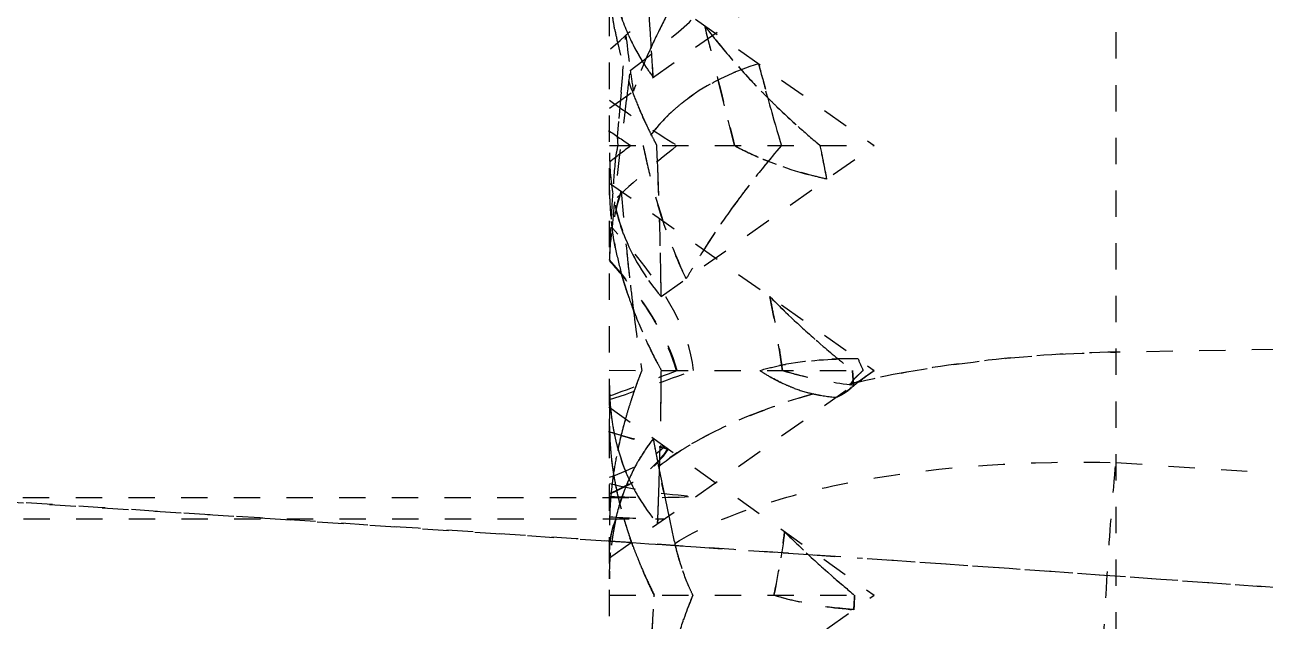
# Model space of a CAD drawing. Header units: millimetres. Extents: x 2089 to 2530, y 1631 to 2074.
# Drawn here: x 2416.134 to 2420.843, y 1921.677 to 1923.939 of the extents above; entities that cross this region are included whole.
import ezdxf

# ---------------------------------------------------------------- set-up
doc = ezdxf.new("R2010")
doc.units = ezdxf.units.MM
doc.linetypes.add('HIDDEN', pattern=[0.2, 0.1, -0.1])
doc.layers.add('DEFAULT_2', color=8, linetype='HIDDEN')

msp = doc.modelspace()

# ---------------------------------------------------------------- linework, layer by layer
at = {"layer": 'DEFAULT_2', "color": 8, "linetype": 'HIDDEN'}
for p, q in [((2420.2759, 1932.7111), (2420.2759, 1919.9814)), ((2418.3536, 1921.096), (2418.3536, 1930.6995)), ((2418.3536, 1923.6234), (2419.3586, 1924.3341)), ((2418.3536, 1924.1919), (2419.3586, 1923.4813)), ((2418.7905, 1923.6316), (2418.7521, 1923.7836)), ((2418.9532, 1923.6658), (2418.9473, 1923.6876)), ((2418.3975, 1923.6839), (2418.3876, 1923.5729)), ((2418.8284, 1923.4813), (2418.7905, 1923.6316)), ((2418.3876, 1923.5729), (2418.3826, 1923.5164)), ((2418.3536, 1923.4813), (2419.3586, 1923.4813)), ((2418.5349, 1923.4426), (2418.5332, 1923.4813)), ((2418.5496, 1922.9093), (2419.3586, 1923.4813)), ((2418.5358, 1923.4233), (2418.5349, 1923.4426)), ((2418.3536, 1923.3392), (2419.3586, 1922.6285)), ((2418.5401, 1923.3138), (2418.5388, 1923.3467)), ((2418.5409, 1923.2915), (2418.5401, 1923.3138)), ((2425.891, 1922.7891), (2420.2759, 1922.6977)), ((2418.3524, 1922.6288), (2419.3586, 1922.6285)), ((2418.3536, 1921.9179), (2419.3586, 1922.6285)), ((2419.2785, 1922.5913), (2419.2759, 1922.6285)), ((2419.2759, 1922.6285), (2419.2785, 1922.5914)), ((2419.2976, 1922.6108), (2419.3158, 1922.6285)), ((2419.2785, 1922.5914), (2419.2799, 1922.5729)), ((2419.2799, 1922.5729), (2419.2785, 1922.5913)), ((2418.3509, 1922.4905), (2419.3586, 1921.7757)), ((2420.2759, 1922.2788), (2420.9974, 1922.2311)), ((2418.5591, 1922.1668), (2418.5523, 1922.1999)), ((2414.5269, 1922.1465), (2418.5138, 1922.1465)), ((2415.829, 1922.1452), (2417.0444, 1922.0677)), ((2414.5285, 1922.0654), (2418.5604, 1922.0654)), ((2417.0444, 1922.0677), (2418.3496, 1921.9813)), ((2418.537, 1922.0663), (2418.5363, 1922.0471)), ((2418.5363, 1922.0471), (2418.537, 1922.0654)), ((2418.3496, 1921.9813), (2418.3764, 1921.9795)), ((2418.3764, 1921.9795), (2418.4401, 1921.9752)), ((2418.4401, 1921.9752), (2418.5023, 1921.971)), ((2418.5023, 1921.971), (2418.554, 1921.9675)), ((2418.554, 1921.9675), (2418.6005, 1921.9644)), ((2418.6005, 1921.9644), (2418.682, 1921.9588)), ((2418.682, 1921.9588), (2419.0131, 1921.9362)), ((2419.0131, 1921.9362), (2419.1085, 1921.9296)), ((2419.1085, 1921.9296), (2419.2942, 1921.9168)), ((2418.3536, 1921.7757), (2419.3586, 1921.7757)), ((2418.3624, 1921.0713), (2419.3586, 1921.7757)), ((2419.2841, 1921.7757), (2419.2821, 1921.739)), ((2419.2821, 1921.739), (2419.2809, 1921.7208))]:
    msp.add_line(p, q, dxfattribs=at)
for centre, radius, start, end in [((2394.4687, 1922.2733), 24.0955, 3.96493, 4.21526), ((2420.7206, 1922.847), 2.4281, 151.6097, 154.2853), ((2396.1682, 1922.3894), 22.3921, 3.74298, 3.9695), ((2396.2875, 1922.3995), 22.2724, 3.73692, 3.96448), ((2420.6206, 1925.3801), 2.3912, 217.1134, 217.7818), ((2459.5829, 1934.0609), 42.1043, 193.91264, 194.12819), ((2400.2931, 1925.3162), 18.1779, 354.84812, 355.53183), ((2423.6192, 1924.4819), 5.236, 186.3802, 188.7288), ((2419.1644, 1924.2263), 0.8074, 203.9761, 212.6281), ((2420.5879, 1922.9115), 2.2806, 154.2992, 155.6731), ((2420.5946, 1922.9084), 2.2879, 154.3051, 155.4669), ((2420.7375, 1925.4725), 2.5402, 217.813, 221.7578), ((2420.665, 1925.4146), 2.4475, 217.7831, 218.8004), ((2420.7615, 1925.493), 2.5718, 218.8151, 221.744), ((2420.4177, 1922.9869), 2.0945, 155.4213, 159.7536), ((2397.9318, 1922.5067), 20.6246, 3.43023, 3.73765), ((2398.3012, 1922.5286), 20.2545, 3.43091, 3.74394), ((2419.1707, 1924.2305), 0.8149, 212.6358, 216.944), ((2420.9061, 1925.6224), 2.7658, 221.7485, 225.0497), ((2420.8905, 1925.608), 2.7446, 221.7416, 224.386), ((2427.3297, 1925.9651), 8.6864, 194.49026, 196.61524), ((2427.5574, 1926.0254), 8.9219, 194.49913, 195.19038), ((2388.2766, 1927.42), 30.3764, 352.8783, 353.09138), ((2423.1863, 1924.4194), 4.7986, 187.8253, 188.7763), ((2419.9469, 1924.2528), 1.6097, 200.6032, 201.4307), ((2420.2671, 1923.044), 1.9333, 159.799, 160.5661), ((2420.9665, 1925.6815), 2.8503, 224.3731, 225.0294), ((2421.8952, 1928.6698), 6.1412, 234.77443, 237.65699), ((2420.0207, 1924.2822), 1.6891, 201.4441, 203.9599), ((2421.0026, 1925.7178), 2.9015, 225.0305, 226.0541), ((2427.2626, 1925.9452), 8.6164, 195.3399, 196.41505), ((2420.0988, 1924.3165), 1.7743, 203.9477, 204.9973), ((2419.0673, 1923.0937), 0.7027, 132.2069, 146.5306), ((2421.1152, 1925.8367), 3.0653, 226.081, 230.211), ((2421.0732, 1925.7915), 3.0036, 226.0619, 228.1723), ((2420.1444, 1924.3378), 1.8247, 204.9973, 206.0494), ((2421.1565, 1925.8843), 3.1283, 228.1701, 230.1894), ((2430.4067, 1924.2766), 12.048, 183.61749, 183.78506), ((2420.1919, 1924.361), 1.8776, 206.0498, 207.2194), ((2420.231, 1924.381), 1.9215, 207.2175, 207.9208), ((2426.9352, 1925.8492), 8.2752, 196.4182, 196.62747), ((2419.344, 1923.4533), 0.9904, 179.9983, 181.1622), ((2419.8473, 1923.163), 1.4966, 167.7222, 169.4855), ((2421.7361, 1924.1642), 3.3259, 191.8494, 192.1807), ((2421.3843, 1924.0862), 2.9655, 192.1415, 194.6502), ((2401.4523, 1922.6961), 17.0989, 1.99542, 2.63204), ((2419.3984, 1924.5421), 1.2043, 241.7527, 247.4031), ((2421.7496, 1921.1178), 3.6212, 139.2568, 142.6395), ((2421.8166, 1921.0617), 3.7086, 139.2756, 140.0929), ((2411.5704, 1921.9166), 7.7429, 11.01938, 11.65834), ((2411.6445, 1921.9316), 7.6673, 10.69216, 11.66091), ((2419.3272, 1923.453), 0.9736, 181.1625, 182.2308), ((2419.2863, 1923.451), 0.9327, 182.2055, 186.9465), ((2428.0864, 1922.6288), 9.7441, 175.2471, 176.03876), ((2401.5354, 1922.7001), 17.0157, 2.17764, 2.43589), ((2421.7341, 1921.1301), 3.6014, 140.0853, 142.3364), ((2419.4346, 1924.6261), 1.2957, 247.349, 248.392), ((2411.7885, 1921.9593), 7.5206, 10.68784, 11.01768), ((2419.2397, 1923.4457), 0.8857, 186.9692, 189.2662), ((2421.6248, 1921.2149), 3.4631, 142.3418, 143.694), ((2424.3013, 1922.8903), 5.95, 176.03347, 177.28554), ((2428.9521, 1924.1651), 10.5891, 184.64292, 185.88897), ((2402.1639, 1922.7223), 16.3869, 1.32356, 1.99047), ((2402.2766, 1922.7255), 16.2741, 1.32121, 1.99276), ((2421.5022, 1921.3043), 3.3113, 143.6849, 146.1964), ((2422.4212, 1922.979), 4.0678, 177.2787, 179.0334), ((2419.128, 1923.4177), 0.7703, 200.6553, 221.3879), ((2421.3157, 1921.4288), 3.0871, 146.1901, 149.0503), ((2419.6983, 1923.3547), 1.3482, 191.1246, 195.4066), ((2428.3053, 1924.0995), 9.9391, 185.89536, 186.62806), ((2428.1459, 1924.0821), 9.7788, 185.88963, 187.22534), ((2402.5529, 1922.7322), 15.9977, 0.86916, 1.32021), ((2402.6337, 1922.7333), 15.9169, 0.63343, 1.32293), ((2419.874, 1923.4037), 1.5305, 195.4267, 200.5338), ((2421.1733, 1921.5152), 2.9205, 149.0677, 149.9793), ((2427.9519, 1924.0586), 9.5833, 186.62912, 187.23219), ((2402.6718, 1922.7341), 15.8788, 0.63217, 0.86889), ((2419.9383, 1923.4263), 1.5987, 198.6671, 200.4803), ((2421.2149, 1925.1239), 3.1594, 224.5141, 227.0028), ((2421.1696, 1925.0785), 3.0953, 224.5028, 225.271), ((2420.0977, 1923.4876), 1.7695, 200.5381, 205.3922), ((2427.5133, 1924.0021), 9.1411, 187.22644, 188.64204), ((2421.2934, 1925.206), 3.2729, 225.3008, 229.4334), ((2421.333, 1925.2504), 3.3325, 227.0011, 229.4133), ((2420.2402, 1923.5531), 1.9262, 205.3342, 206.1613), ((2420.2994, 1923.5823), 1.9923, 206.1651, 207.688), ((2421.4356, 1925.3701), 3.4901, 229.4117, 231.7697), ((2420.3582, 1923.613), 2.0586, 207.6841, 208.5699), ((2419.2629, 1921.1157), 1.5567, 88.7455, 89.9863), ((2425.5838, 1925.3583), 6.8366, 203.13607, 203.53346), ((2415.1911, 1932.1172), 10.1071, 288.23374, 290.14682), ((2420.4974, 1921.8405), 2.1695, 158.701, 159.8971), ((2402.247, 1922.7368), 16.3036, 358.94093, 359.61953), ((2402.3498, 1922.7355), 16.2008, 359.27131, 359.62148), ((2419.4201, 1923.973), 1.4057, 253.0289, 256.6351), ((2419.3366, 1922.5711), 0.983, 179.9925, 182.3359), ((2420.4193, 1921.869), 2.0864, 159.8961, 161.2382), ((2419.2517, 1923.0969), 0.5712, 249.9368, 257.3276), ((2420.0672, 1919.2791), 3.3937, 102.86, 103.6688), ((2419.3, 1922.5696), 0.9464, 182.3365, 184.6384), ((2420.2931, 1921.9109), 1.9535, 161.9813, 163.3512), ((2420.3559, 1921.8907), 2.0194, 161.2415, 161.9847), ((2402.0782, 1922.739), 16.4724, 358.94415, 359.27136), ((2419.2581, 1923.1273), 0.6022, 257.3714, 265.8573), ((2419.2562, 1923.1167), 0.5914, 257.3246, 260.2029), ((2419.248, 1922.5651), 0.8943, 184.6154, 189.5464), ((2420.2086, 1921.9362), 1.8652, 163.3498, 164.9017), ((2419.2067, 1922.5586), 0.8524, 189.5769, 190.8629), ((2420.0561, 1921.9762), 1.7076, 164.8646, 168.9951), ((2401.5404, 1922.7498), 17.0103, 358.28802, 358.94111), ((2401.6041, 1922.7482), 16.9466, 358.28682, 358.94236), ((2419.4159, 1922.4175), 1.0623, 181.1075, 183.5005), ((2419.1899, 1922.5553), 0.8353, 190.8623, 192.3573), ((2419.1665, 1922.5501), 0.8113, 192.3503, 195.6913), ((2419.068, 1921.9358), 0.6989, 141.6963, 147.9477), ((2426.7263, 1923.876), 8.344, 190.40498, 190.65028), ((2426.6237, 1923.8569), 8.2397, 190.40329, 191.14792), ((2419.5192, 1922.4248), 1.1659, 183.5465, 188.8041), ((2426.5729, 1923.8476), 8.188, 190.65296, 191.15233), ((2419.5678, 1922.4312), 1.2149, 186.7521, 189.0331), ((2419.8859, 1922.0099), 1.5341, 169.0197, 171.8955), ((2419.111, 1921.9117), 0.7483, 150.6105, 159.1889), ((2419.0796, 1921.9284), 0.7127, 147.9406, 150.5454), ((2419.7577, 1922.0281), 1.4046, 171.8912, 175.2056), ((2419.6252, 1922.4402), 1.273, 188.7584, 190.8399), ((2419.6178, 1922.4389), 1.2655, 189.0257, 190.2094), ((2400.5306, 1922.7809), 18.0206, 357.72472, 358.28516), ((2429.552, 1924.4327), 11.224, 191.14138, 192.15229), ((2400.8722, 1922.7693), 17.6788, 358.00294, 358.28943), ((2419.7651, 1922.4687), 1.4158, 190.9083, 196.5258), ((2419.0939, 1922.5249), 0.7343, 206.2398, 220.6035), ((2383.0641, 1399.013), 524.1573, 85.36558, 86.416124), ((2419.6309, 1922.0386), 1.2774, 175.2022, 178.8229), ((2400.2313, 1922.7917), 18.3201, 357.73081, 358.00297), ((2429.8578, 1924.4984), 11.5367, 191.65978, 192.6483), ((2419.5513, 1922.0408), 1.1978, 178.8086, 179.9969), ((2419.3041, 1921.8565), 0.9496, 169.0049, 171.7567), ((2419.262, 1921.8646), 0.9067, 167.2544, 168.9965), ((2419.9379, 1922.5183), 1.5955, 196.4704, 199.1954), ((2419.9296, 1922.5158), 1.5869, 196.468, 198.9234), ((2430.3971, 1924.6194), 12.0894, 192.17411, 192.64593), ((2420.0249, 1922.5483), 1.6876, 198.9159, 200.4939), ((2421.4597, 1924.4526), 3.449, 224.9414, 226.84), ((2421.5634, 1924.5605), 3.5986, 224.992, 230.7001), ((2418.6354, 1921.9489), 0.2818, 172.0824, 179.9756), ((2420.1058, 1922.5785), 1.7739, 200.4929, 201.9437), ((2419.4236, 1922.1577), 0.8432, 192.7062, 197.2664), ((2420.169, 1922.6038), 1.842, 201.94, 202.8049), ((2421.5734, 1924.5737), 3.6151, 226.8385, 229.0519), ((2383.2335, 1401.3251), 521.8391, 85.530248, 86.037523), ((2420.2414, 1922.6345), 1.9206, 202.8109, 204.549), ((2420.3431, 1922.6809), 2.0324, 204.5502, 206.448), ((2421.6592, 1924.6723), 3.7459, 229.0492, 230.6491), ((2395.6121, 1923.0223), 22.9451, 356.36925, 356.88562), ((2395.8934, 1923.0051), 22.6633, 356.50234, 356.8904), ((2419.9489, 1921.2333), 1.3892, 157.0141, 159.0087), ((2419.3528, 1923.0361), 1.315, 253.4265, 257.7114), ((2412.1799, 1922.1663), 7.1149, 356.4099, 356.85304)]:
    msp.add_arc(centre, radius, start, end, dxfattribs=at)
for centre, major_axis, start_param, end_param in [((2415.8719, 1923.5729), (2.9924, 1.1882), 5.558822, 5.904563), ((2416.1478, 1923.654), (2.9924, 1.1882), -0.833442, -0.439854), ((2420.4332, 1923.5729), (2.9924, -1.1882), 4.072086, 4.110303), ((2420.6924, 1923.5729), (2.9924, 1.1882), 2.294529, 2.338045), ((2420.9718, 1923.654), (2.9924, 1.1882), 2.348511, 2.500283), ((2415.6594, 1923.654), (2.9924, -1.1882), 0.159799, 0.579811), ((2415.6128, 1923.5729), (2.9924, -1.1882), 6.514055, 6.835121), ((2418.2839, 1923.5729), (2.9924, 1.1882), 4.612995, 4.69828), ((2418.0212, 1923.5729), (2.9924, -1.1882), 4.944216, 5.020026), ((2417.7453, 1923.654), (2.9924, -1.1882), -1.245175, -1.174103), ((2415.6594, 1923.654), (2.9924, -1.1882), -0.343008, -0.151715), ((2415.6128, 1923.5729), (2.9924, -1.1882), 5.975895, 6.220527), ((2420.9718, 1923.654), (2.9924, 1.1882), -2.745261, -2.555225), ((2420.6458, 1923.654), (2.9924, 1.1882), 3.726178, 3.881042), ((2420.6959, 1923.5729), (2.9924, 1.1882), -2.583024, -2.478684)]:
    msp.add_ellipse(centre, major_axis=major_axis, ratio=0.310029, start_param=start_param, end_param=end_param, dxfattribs=at)
for points, knots in [([(2418.3536, 1924.2573), (2418.3536, 1924.163), (2418.3796, 1923.978), (2418.466, 1923.8118), (2418.5194, 1923.7407)], [0, 0, 0, 0, 0.514544, 1, 1, 1, 1]), ([(2418.3736, 1923.9214), (2418.3703, 1923.9389), (2418.3589, 1924.0075), (2418.3536, 1924.0771), (2418.3536, 1924.1288)], [0, 0, 0, 0, 0.257222, 1, 1, 1, 1]), ([(2418.6507, 1924.1169), (2418.6399, 1924.0991), (2418.598, 1924.0283), (2418.5595, 1923.9556), (2418.5329, 1923.9004)], [0, 0, 0, 0, 0.254177, 1, 1, 1, 1]), ([(2418.4267, 1923.8982), (2418.4084, 1923.9394), (2418.3885, 1923.9968), (2418.3749, 1924.0556), (2418.3719, 1924.0707)], [0, 0, 0, 0, 0.745844, 1, 1, 1, 1]), ([(2418.3736, 1923.9213), (2418.3773, 1923.9019), (2418.3942, 1923.8222), (2418.4185, 1923.7441), (2418.4402, 1923.6864)], [0, 0, 0, 0, 0.242664, 1, 1, 1, 1]), ([(2418.9197, 1923.7916), (2418.8295, 1923.7646), (2418.6605, 1923.6879), (2418.5295, 1923.5546), (2418.4811, 1923.4813)], [0, 0, 0, 0, 0.517467, 1, 1, 1, 1]), ([(2418.7427, 1923.7185), (2418.7564, 1923.726), (2418.8133, 1923.755), (2418.8734, 1923.7777), (2418.9197, 1923.7916)], [0, 0, 0, 0, 0.244018, 1, 1, 1, 1]), ([(2418.5051, 1923.5365), (2418.4983, 1923.5503), (2418.4724, 1923.6051), (2418.4492, 1923.6612), (2418.4338, 1923.7037)], [0, 0, 0, 0, 0.254688, 1, 1, 1, 1]), ([(2418.5952, 1923.6143), (2418.6062, 1923.6242), (2418.6521, 1923.6634), (2418.7028, 1923.6968), (2418.7427, 1923.7185)], [0, 0, 0, 0, 0.245993, 1, 1, 1, 1]), ([(2418.3646, 1923.1682), (2418.3677, 1923.2079), (2418.3827, 1923.3701), (2418.4034, 1923.5318), (2418.4186, 1923.654)], [0, 0, 0, 0, 0.244088, 1, 1, 1, 1]), ([(2418.3536, 1923.4534), (2418.3536, 1923.3525), (2418.3837, 1923.154), (2418.4867, 1922.9807), (2418.5496, 1922.9093)], [0, 0, 0, 0, 0.514435, 1, 1, 1, 1]), ([(2418.4811, 1923.4813), (2418.4904, 1923.4372), (2418.5302, 1923.2648), (2418.5864, 1923.095), (2418.6446, 1922.9764)], [0, 0, 0, 0, 0.254335, 1, 1, 1, 1]), ([(2418.8284, 1923.4813), (2418.8549, 1923.467), (2418.9668, 1923.4124), (2419.0866, 1923.3747), (2419.1787, 1923.3541)], [0, 0, 0, 0, 0.241524, 1, 1, 1, 1]), ([(2419.1787, 1923.3541), (2419.1595, 1923.3584), (2419.0845, 1923.3766), (2419.0108, 1923.4003), (2418.9575, 1923.4214)], [0, 0, 0, 0, 0.255639, 1, 1, 1, 1]), ([(2418.3755, 1923.0946), (2418.3719, 1923.113), (2418.3595, 1923.1848), (2418.3536, 1923.2577), (2418.3536, 1923.3118)], [0, 0, 0, 0, 0.25754, 1, 1, 1, 1]), ([(2418.3536, 1923.3118), (2418.3536, 1923.2941), (2418.3555, 1923.2213), (2418.3649, 1923.1487), (2418.3755, 1923.0946)], [0, 0, 0, 0, 0.242814, 1, 1, 1, 1]), ([(2418.6446, 1922.9764), (2418.6307, 1923.0047), (2418.5784, 1923.1212), (2418.5395, 1923.2433), (2418.5152, 1923.3362)], [0, 0, 0, 0, 0.247198, 1, 1, 1, 1]), ([(2418.8714, 1923.3153), (2418.8503, 1923.2877), (2418.7695, 1923.1784), (2418.6953, 1923.0641), (2418.6446, 1922.9764)], [0, 0, 0, 0, 0.254974, 1, 1, 1, 1]), ([(2418.354, 1923.0476), (2418.3546, 1923.0703), (2418.3598, 1923.1583), (2418.3771, 1923.2458), (2418.3977, 1923.308)], [0, 0, 0, 0, 0.257816, 1, 1, 1, 1]), ([(2418.4072, 1923.1459), (2418.3929, 1923.1838), (2418.3777, 1923.2361), (2418.3677, 1923.2894), (2418.3655, 1923.3031)], [0, 0, 0, 0, 0.745663, 1, 1, 1, 1]), ([(2418.4237, 1922.9146), (2418.4187, 1922.9296), (2418.3997, 1922.9888), (2418.3844, 1923.0492), (2418.3755, 1923.0946)], [0, 0, 0, 0, 0.255712, 1, 1, 1, 1]), ([(2418.3536, 1923.044), (2418.3824, 1923.0115), (2418.4862, 1922.8869), (2418.5746, 1922.7435), (2418.6065, 1922.6285)], [0, 0, 0, 0, 0.267086, 1, 1, 1, 1]), ([(2418.962, 1922.9089), (2418.9667, 1922.8854), (2418.9849, 1922.7924), (2419.0004, 1922.6988), (2419.0098, 1922.6285)], [0, 0, 0, 0, 0.252528, 1, 1, 1, 1]), ([(2419.0098, 1922.6285), (2419.0067, 1922.6518), (2418.9931, 1922.7456), (2418.9761, 1922.839), (2418.962, 1922.9089)], [0, 0, 0, 0, 0.24731, 1, 1, 1, 1]), ([(2418.5352, 1922.6566), (2418.5261, 1922.674), (2418.4914, 1922.7426), (2418.4607, 1922.8133), (2418.4407, 1922.8669)], [0, 0, 0, 0, 0.255465, 1, 1, 1, 1]), ([(2419.265, 1922.5766), (2419.4296, 1922.6167), (2419.7658, 1922.6727), (2420.1054, 1922.695), (2420.2759, 1922.6977)], [0, 0, 0, 0, 0.498397, 1, 1, 1, 1]), ([(2420.2759, 1922.6977), (2420.1139, 1922.6951), (2419.7902, 1922.6746), (2419.4696, 1922.6237), (2419.3119, 1922.5877)], [0, 0, 0, 0, 0.500336, 1, 1, 1, 1]), ([(2419.297, 1922.6721), (2419.2641, 1922.6728), (2419.1389, 1922.6716), (2419.0133, 1922.6538), (2418.9245, 1922.6285)], [0, 0, 0, 0, 0.262761, 1, 1, 1, 1]), ([(2418.9245, 1922.6285), (2418.9507, 1922.636), (2419.0617, 1922.6628), (2419.1765, 1922.6724), (2419.2633, 1922.6724)], [0, 0, 0, 0, 0.238872, 1, 1, 1, 1]), ([(2418.476, 1922.6285), (2418.4693, 1922.6113), (2418.4438, 1922.5434), (2418.4218, 1922.4741), (2418.4077, 1922.4219)], [0, 0, 0, 0, 0.254697, 1, 1, 1, 1]), ([(2418.9245, 1922.6285), (2418.9391, 1922.6185), (2419.0016, 1922.5792), (2419.0717, 1922.552), (2419.1264, 1922.5397)], [0, 0, 0, 0, 0.240209, 1, 1, 1, 1]), ([(2419.0557, 1922.5604), (2419.0438, 1922.5648), (2418.998, 1922.5833), (2418.9547, 1922.6077), (2418.9245, 1922.6285)], [0, 0, 0, 0, 0.257297, 1, 1, 1, 1]), ([(2419.0098, 1922.6285), (2419.0312, 1922.622), (2419.1198, 1922.5973), (2419.2108, 1922.5811), (2419.2799, 1922.5729)], [0, 0, 0, 0, 0.243209, 1, 1, 1, 1]), ([(2419.2653, 1922.5731), (2419.2725, 1922.5782), (2419.2904, 1922.5824), (2419.3146, 1922.5951), (2419.3356, 1922.613), (2419.3511, 1922.6232), (2419.3586, 1922.6285)], [0, 0, 0, 0, 0.244154, 0.491148, 0.747367, 1, 1, 1, 1]), ([(2419.3158, 1922.6285), (2419.3113, 1922.6241), (2419.3025, 1922.6149), (2419.2881, 1922.6027), (2419.2758, 1922.5888), (2419.2702, 1922.5779), (2419.266, 1922.5736)], [0, 0, 0, 0, 0.254333, 0.512751, 0.759301, 1, 1, 1, 1]), ([(2419.2725, 1922.5644), (2419.2871, 1922.5747), (2419.3136, 1922.599), (2419.3439, 1922.6182), (2419.3586, 1922.6285)], [0, 0, 0, 0, 0.499087, 1, 1, 1, 1]), ([(2418.3538, 1922.397), (2418.3538, 1922.4077), (2418.3543, 1922.4532), (2418.3542, 1922.4987), (2418.3543, 1922.5334)], [0, 0, 0, 0, 0.236196, 1, 1, 1, 1]), ([(2418.3543, 1922.5334), (2418.3577, 1922.4434), (2418.3894, 1922.2671), (2418.4806, 1922.112), (2418.5363, 1922.0471)], [0, 0, 0, 0, 0.512828, 1, 1, 1, 1]), ([(2418.5395, 1922.2639), (2418.6149, 1922.3245), (2418.8061, 1922.4324), (2419.0108, 1922.506), (2419.1264, 1922.5397)], [0, 0, 0, 0, 0.445579, 1, 1, 1, 1]), ([(2419.1264, 1922.5397), (2419.0817, 1922.5267), (2418.9213, 1922.4755), (2418.765, 1922.4087), (2418.6601, 1922.3465)], [0, 0, 0, 0, 0.276185, 1, 1, 1, 1]), ([(2418.4077, 1922.4219), (2418.4033, 1922.4055), (2418.3868, 1922.3409), (2418.3741, 1922.2753), (2418.3671, 1922.2261)], [0, 0, 0, 0, 0.255101, 1, 1, 1, 1]), ([(2418.5195, 1922.369), (2418.5023, 1922.3472), (2418.4378, 1922.2548), (2418.3963, 1922.1472), (2418.3776, 1922.0646)], [0, 0, 0, 0, 0.247201, 1, 1, 1, 1]), ([(2418.5738, 1922.3307), (2418.5615, 1922.3116), (2418.5029, 1922.2379), (2418.4188, 1922.1889), (2418.3536, 1922.1612)], [0, 0, 0, 0, 0.24279, 1, 1, 1, 1]), ([(2418.6601, 1922.3465), (2418.649, 1922.3399), (2418.6075, 1922.3144), (2418.5675, 1922.2863), (2418.5395, 1922.2639)], [0, 0, 0, 0, 0.264525, 1, 1, 1, 1]), ([(2418.6011, 1921.9722), (2418.6953, 1922.0304), (2418.926, 1922.1274), (2419.4841, 1922.2617), (2419.9505, 1922.2866), (2420.2759, 1922.2789)], [0, 0, 0, 0, 0.193264, 0.432148, 1, 1, 1, 1]), ([(2420.2321, 1920.9667), (2420.2236, 1921.0325), (2420.2193, 1921.2112), (2420.2243, 1921.5241), (2420.2437, 1921.8954), (2420.2641, 1922.1544), (2420.2759, 1922.2788)], [0, 0, 0, 0, 0.151611, 0.406901, 0.71473, 1, 1, 1, 1]), ([(2418.3671, 1922.2261), (2418.3652, 1922.2126), (2418.3584, 1922.1594), (2418.3547, 1922.1057), (2418.3538, 1922.0657)], [0, 0, 0, 0, 0.254522, 1, 1, 1, 1]), ([(2418.3723, 1922.2146), (2418.3746, 1922.2023), (2418.3843, 1922.1523), (2418.3969, 1922.1028), (2418.4078, 1922.066)], [0, 0, 0, 0, 0.245484, 1, 1, 1, 1]), ([(2418.3776, 1922.0646), (2418.3735, 1922.0466), (2418.3591, 1921.972), (2418.3536, 1921.8958), (2418.3536, 1921.8384)], [0, 0, 0, 0, 0.244131, 1, 1, 1, 1]), ([(2418.3536, 1921.949), (2418.3536, 1921.9585), (2418.3556, 1921.998), (2418.366, 1922.0369), (2418.3776, 1922.0646)], [0, 0, 0, 0, 0.239946, 1, 1, 1, 1]), ([(2418.3776, 1922.0646), (2418.375, 1922.0583), (2418.3654, 1922.0334), (2418.359, 1922.0073), (2418.3563, 1921.9877)], [0, 0, 0, 0, 0.259773, 1, 1, 1, 1]), ([(2418.3536, 1921.8384), (2418.3536, 1921.8515), (2418.3544, 1921.9031), (2418.3588, 1921.9546), (2418.3643, 1921.9927)], [0, 0, 0, 0, 0.254404, 1, 1, 1, 1]), ([(2418.5234, 1921.7757), (2418.5144, 1921.7938), (2418.4803, 1921.865), (2418.4504, 1921.9382), (2418.4311, 1921.9937)], [0, 0, 0, 0, 0.255505, 1, 1, 1, 1]), ([(2418.6009, 1921.9727), (2418.6046, 1921.9563), (2418.622, 1921.8889), (2418.6473, 1921.8235), (2418.67, 1921.7757)], [0, 0, 0, 0, 0.240426, 1, 1, 1, 1]), ([(2418.67, 1921.7757), (2418.6648, 1921.7867), (2418.6453, 1921.8296), (2418.6287, 1921.8739), (2418.6184, 1921.9074)], [0, 0, 0, 0, 0.256353, 1, 1, 1, 1]), ([(2418.67, 1921.7757), (2418.6501, 1921.7288), (2418.5861, 1921.5529), (2418.5631, 1921.36), (2418.5791, 1921.2246)], [0, 0, 0, 0, 0.272032, 1, 1, 1, 1]), ([(2418.9777, 1921.7757), (2419.0016, 1921.7686), (2419.101, 1921.7422), (2419.2032, 1921.7271), (2419.2809, 1921.7208)], [0, 0, 0, 0, 0.24188, 1, 1, 1, 1]), ([(2418.6064, 1921.5884), (2418.6094, 1921.6003), (2418.6224, 1921.6484), (2418.6384, 1921.6957), (2418.6519, 1921.7309)], [0, 0, 0, 0, 0.244946, 1, 1, 1, 1]), ([(2419.2809, 1921.7208), (2419.263, 1921.7222), (2419.1933, 1921.729), (2419.1239, 1921.7401), (2419.0729, 1921.7512)], [0, 0, 0, 0, 0.255555, 1, 1, 1, 1])]:
    msp.add_open_spline(points, degree=3, knots=knots, dxfattribs=at)
for points in [[(2418.7137, 1923.9373), (2418.7514, 1923.7851), (2418.7902, 1923.6333), (2418.8284, 1923.4813)], [(2418.3977, 1923.308), (2418.3826, 1923.2625), (2418.3717, 1923.2156), (2418.3646, 1923.1682)], [(2419.2794, 1922.593), (2419.2847, 1922.5996), (2419.2914, 1922.605), (2419.2976, 1922.6108)], [(2419.2145, 1922.5267), (2419.2344, 1922.5384), (2419.255, 1922.5494), (2419.2725, 1922.5644)], [(2419.2146, 1922.5267), (2419.2349, 1922.5368), (2419.2565, 1922.547), (2419.2718, 1922.5639)], [(2419.2653, 1922.5731), (2419.271, 1922.5788), (2419.2743, 1922.5866), (2419.2794, 1922.593)], [(2418.3536, 1922.4166), (2418.3536, 1922.3738), (2418.3563, 1922.3309), (2418.3613, 1922.2883)], [(2418.4352, 1922.2002), (2418.4146, 1922.242), (2418.398, 1922.2859), (2418.3854, 1922.3307)], [(2418.3776, 1922.0646), (2418.3863, 1922.103), (2418.3976, 1922.1408), (2418.4116, 1922.1775)], [(2418.9777, 1921.7757), (2418.9947, 1921.8553), (2419.0087, 1921.9355), (2419.0184, 1922.0163)], [(2419.0184, 1922.0162), (2419.0087, 1921.9355), (2418.9947, 1921.8553), (2418.9777, 1921.7757)]]:
    msp.add_open_spline(points, degree=3, dxfattribs=at)

doc.saveas('drawing.dxf')
